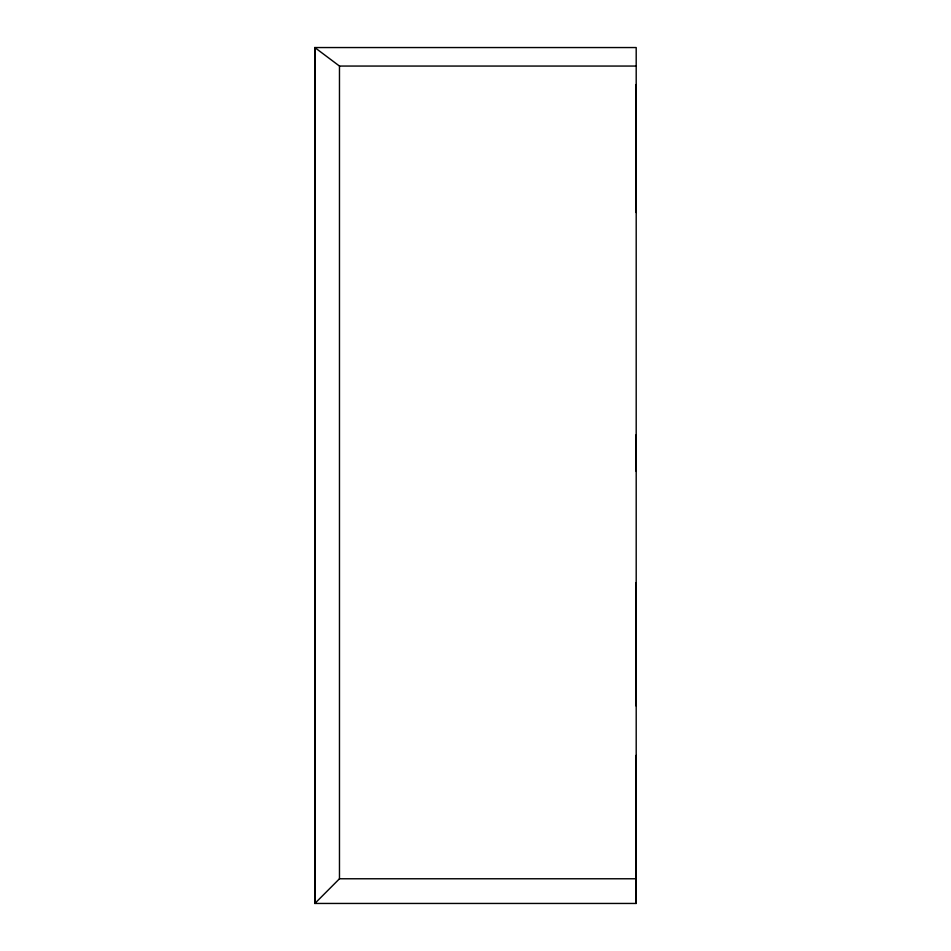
<?xml version="1.0" encoding="UTF-8"?>
<svg xmlns="http://www.w3.org/2000/svg" width="951" height="951" viewBox="0 0 951 951"><rect width="100%" height="100%" fill="white"/><g stroke="black" fill="none" stroke-linecap="round" stroke-linejoin="round"><path stroke-width="1.43" d="M314.864 91.201L314.864 89.097L314.864 97.359M314.864 210.385L314.864 212.489L314.864 204.215M314.876 687.965L314.864 706.034L314.864 697.761M339.471 878.772L339.471 66.059L314.805 47.55L314.805 903.45L636.195 903.45L636.195 47.55L314.805 47.55L314.876 903.45L339.471 878.772L636.112 878.772M636.183 91.201L636.195 89.097L636.195 97.359M636.148 133.081L636.136 133.925L636.136 130.62M636.148 903.45L636.148 755.391M636.183 697.761L636.195 706.034L636.195 582.642L636.195 590.916M636.195 471.399L636.195 470.614M636.195 435.403L636.195 434.655M636.195 820.202L636.195 854.093M636.148 817.919L636.148 817.075L636.148 820.38L636.148 817.919L636.195 818.989M636.195 467L636.195 435.558M339.471 66.059L636.112 66.059M636.195 469.842L636.195 467.452M636.148 87.872L636.148 84.568L636.195 212.489L636.183 204.215M636.136 170.918L636.148 195.597M636.148 863.128L636.148 866.432L636.148 859.205M314.876 311.191L314.876 313.675M314.876 348.209L314.876 345.736M314.864 584.746L314.864 590.916L314.864 582.642L314.864 584.746"/></g></svg>
